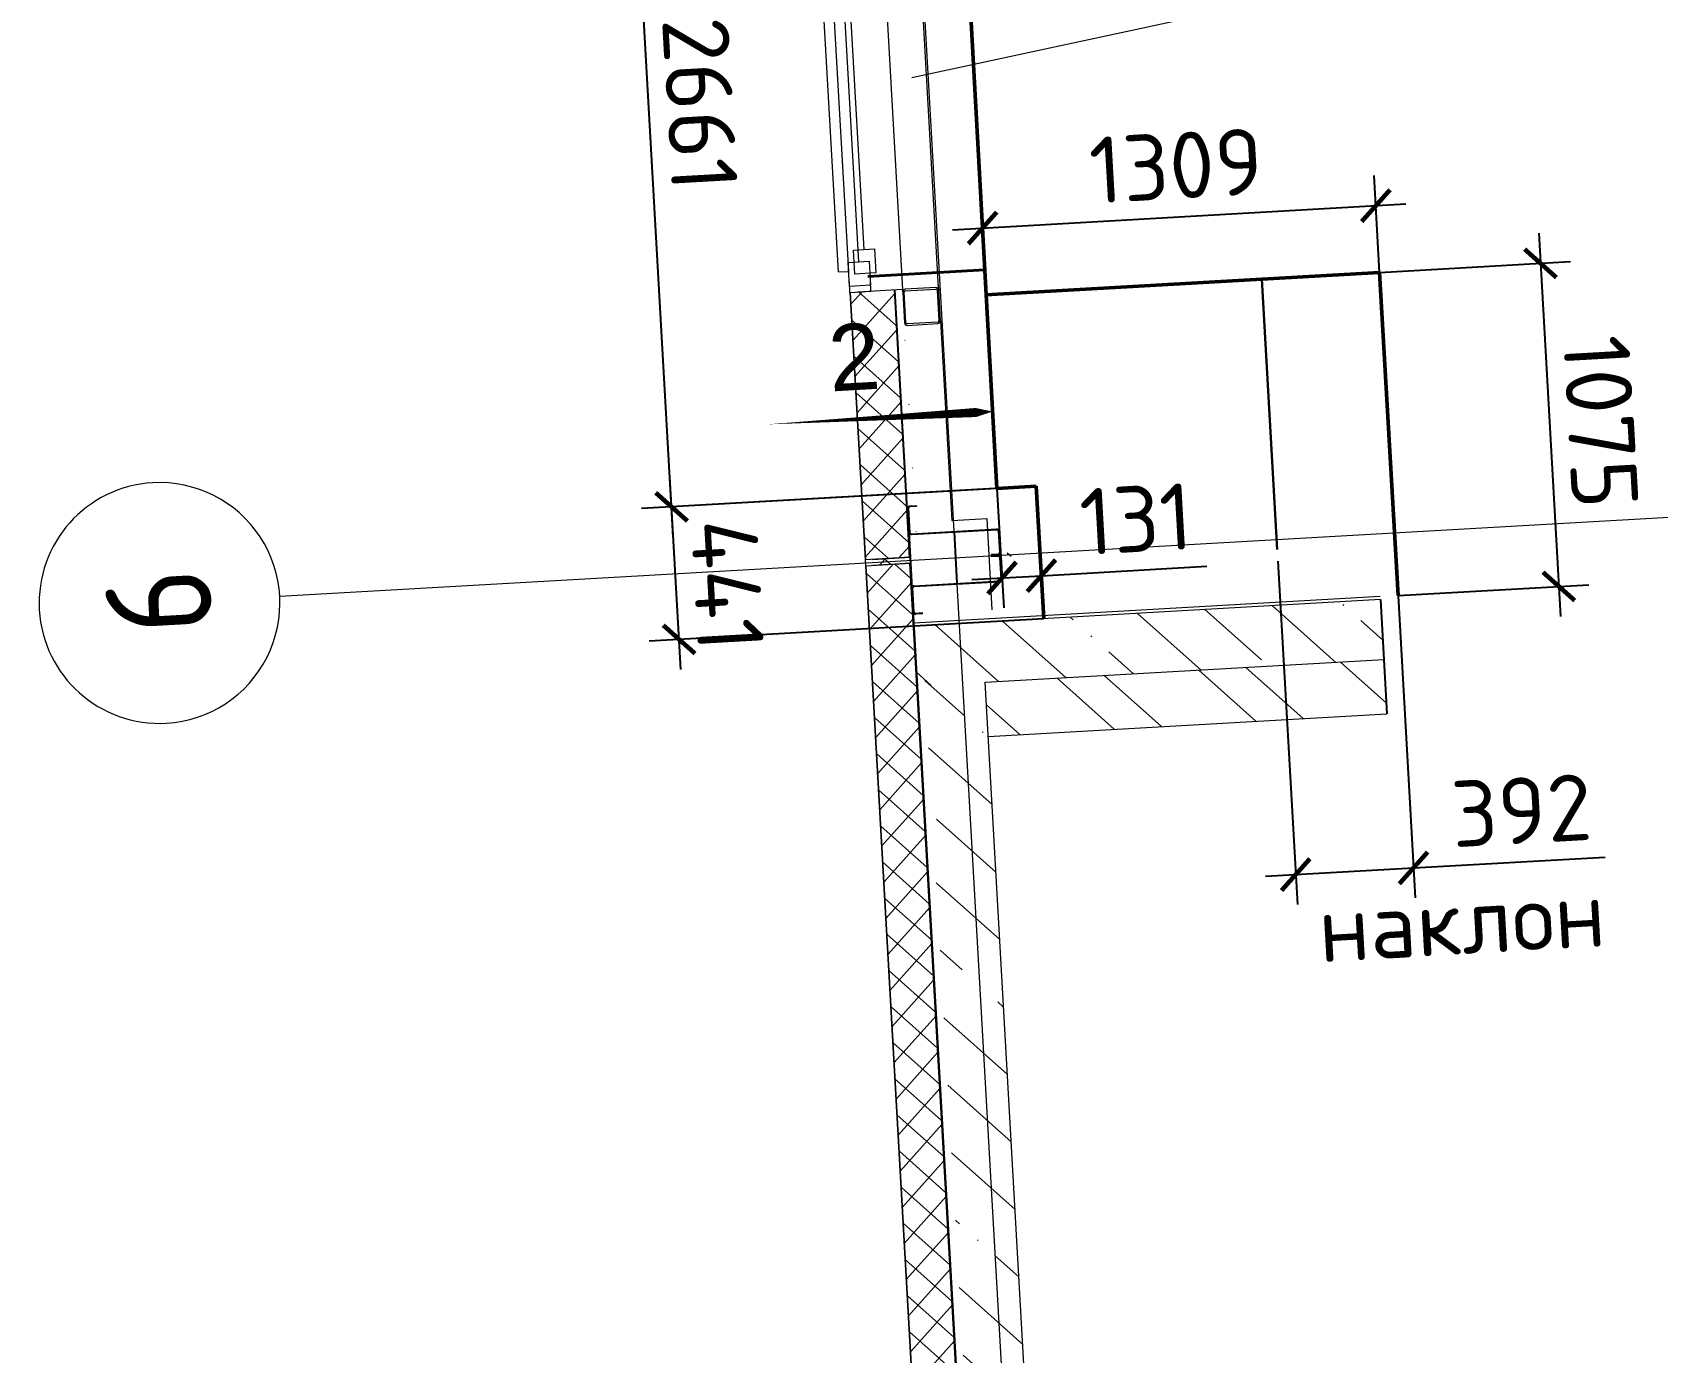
# Model space of a CAD drawing. Header units: metres. Extents: x 107714.6 to 107732.7, y 110796.8 to 110831.
# Drawn here: x 107715.97 to 107721.37, y 110801.92 to 110806.31 of the extents above; entities that cross this region are included whole.
import ezdxf

# ---------------------------------------------------------------- set-up
doc = ezdxf.new("R2010")
doc.units = ezdxf.units.M
doc.header["$PDMODE"] = 35
doc.header["$PDSIZE"] = 0.01
doc.linetypes.add('_ШТР__3__3__Скрыто', pattern=[6, 3, -3])
doc.linetypes.add('GOST2.303 5', pattern=[24, 20, -1.5, 1, -1.5])
doc.layers.add('2023.11.08_В_ОТКЛОНЕНИЯ', color=7, linetype='Continuous')
doc.layers.add('Вспомогательные', color=6, linetype='Continuous', plot=False)
for name, color, linetype, lineweight in [('ГКЛ', 250, 'Continuous', 50), ('Оси', 7, 'Continuous', 9), ('Откосы', 250, 'Continuous', 40), ('Размерные', 45, 'Continuous', 15), ('Стены', 7, 'Continuous', 18), ('Стены разрез', 7, 'Continuous', 5), ('Стены штриховка', 7, 'Continuous', 5)]:
    doc.layers.add(name, color=color, linetype=linetype, lineweight=lineweight)
for name, color, linetype, lineweight, true_color in [('Импосты витража', 7, 'Continuous', 9, 0x004080), ('Каркас_Импост', 7, 'Continuous', 9, 0x804000), ('Несущие колонны', 7, 'Continuous', 18, 0x800040), ('Окна', 7, 'Continuous', 9, 0x0080c0), ('Отлив', 7, 'Continuous', 9, 0x008080)]:
    doc.layers.add(name, color=color, linetype=linetype, lineweight=lineweight, true_color=true_color)
doc.styles.add('AxeAndPointZ', font='arial.ttf')
doc.styles.add('GOST 2.304 type A', font='isocpeur.ttf')
doc.styles.add('GOST Common', font='GOST_Common.ttf', dxfattribs={"width": 0.9, "height": 349.9999999999996})
doc.dimstyles.new('ISO-25', dxfattribs={"dimtxt": 0.22, "dimasz": 0.1, "dimexe": 0.1, "dimexo": 0, "dimgap": 0.06, "dimtad": 1, "dimdec": 0, "dimlfac": 1000, "dimtxsty": 'GOST 2.304 type A', "dimblk": 'ARCHTICK', "dimcen": 2.5, "dimdle": 0.1, "dimadec": 0, "dimazin": 0, "dimtfac": 1, "dimtdec": 0, "dimtmove": 0, "dimatfit": 3, "dimfxl": 1, "dimarcsym": 0})
pattern_1 = [(318.2530497410625, (107716.7947913149, 110843.4966773762), (0.09987629308477991, 0.1119139226354038), [])]
pattern_2 = [(318.2530497410625, (107716.8197510312, 110843.4980960244), (0.09987629308477991, 0.1119139226354038), [])]
pattern_3 = [(318.2530497410625, (107716.7947913149, 110843.4966773762), (0.05659656608137528, 0.06341788949339548), []), (48.25304974106248, (107716.7947913149, 110843.4966773762), (-0.06341788949339547, 0.05659656608137528), [])]

# ---------------------------------------------------------------- blocks, each defined once
blk = doc.blocks.new('102_Окно_1Створка_Ф_ГОСТ23166-99 - 1160х1750_1170_h-1445331-_О__L2_3_900_')
at = {"layer": 'Каркас_Импост', "color": 7, "lineweight": 18}
for p, q in [((-638.1000000000057, 474.9999999999999), (-638.1000000000057, 404.9999999999999)), ((-638.1000000000057, 474.9999999999999), (-603.0999999999879, 474.9999999999999)), ((-618.0999999999981, 474.9999999999999), (-538.0999999999983, 474.9999999999999)), ((-618.0999999999981, 405.0000000000012), (-618.0999999999981, 474.9999999999999)), ((-618.0999999999964, 474.9999999999999), (-538.0999999999966, 474.9999999999999)), ((-618.0999999999964, 405.0000000000012), (-618.0999999999964, 474.9999999999999)), ((-578.099999999997, 385.0000000000006), (-578.099999999997, 455.0000000000006)), ((-578.099999999997, 455.0000000000005), (-498.099999999997, 455.0000000000005)), ((-538.0999999999983, 474.9999999999999), (-538.0999999999983, 405.0000000000012)), ((-538.0999999999966, 474.9999999999999), (-538.0999999999966, 455.0000000000005)), ((-538.0999999999983, 440.0000000000028), (461.8999999999971, 440.0000000000028)), ((-498.099999999997, 455.0000000000005), (-498.099999999997, 385.0000000000005)), ((421.8999999999988, 454.9999999999986), (421.8999999999988, 385.0000000000006)), ((501.8999999999988, 454.9999999999986), (421.8999999999988, 454.9999999999986)), ((541.899999999997, 474.9999999999999), (461.8999999999972, 474.9999999999999)), ((461.8999999999972, 474.9999999999999), (461.8999999999972, 405.0000000000012)), ((461.899999999999, 474.9999999999999), (461.899999999999, 454.9999999999986)), ((541.8999999999987, 474.9999999999999), (461.899999999999, 474.9999999999999)), ((501.8999999999988, 385.0000000000006), (501.8999999999988, 454.9999999999986)), ((561.8999999999993, 474.9999999999999), (526.8999999999995, 474.9999999999999)), ((541.899999999997, 405.0000000000012), (541.899999999997, 474.9999999999999)), ((541.8999999999987, 405.0000000000012), (541.8999999999987, 474.9999999999999)), ((561.8999999999993, 474.9999999999999), (561.8999999999993, 404.9999999999999)), ((-638.1000000000057, 404.9999999999999), (-603.1000000000057, 404.9999999999999)), ((-538.0999999999983, 405.0000000000012), (-618.0999999999981, 405.0000000000012)), ((-578.099999999997, 405.0000000000012), (-618.0999999999964, 405.0000000000012)), ((-498.099999999997, 385.0000000000006), (-578.099999999997, 385.0000000000006)), ((-498.099999999997, 420.000000000007), (421.8999999999988, 420.000000000007)), ((421.8999999999988, 385.0000000000006), (501.8999999999988, 385.0000000000006)), ((461.8999999999972, 405.0000000000012), (541.899999999997, 405.0000000000012)), ((541.8999999999987, 405.0000000000012), (501.8999999999988, 405.0000000000012)), ((561.8999999999993, 404.9999999999999), (526.8999999999991, 404.9999999999999))]:
    blk.add_line(p, q, dxfattribs=at)
at = {"layer": 'Отлив', "color": 7}
for p, q in [((491.8999999999958, 510), (-568.1000000000055, 510)), ((-568.1000000000055, 510), (-568.1000000000055, 474.9999999999999)), ((491.8999999999958, 474.9999999999999), (491.8999999999958, 510)), ((-568.1000000000055, 474.9999999999999), (491.8999999999958, 474.9999999999999))]:
    blk.add_line(p, q, dxfattribs=at)
blk = doc.blocks.new('243_КолоннаНесущая_Труба_ГОСТ 30245-2003 - 120x120x5-1251907-_О__L2_3_900_')
at = {"layer": 'Несущие колонны', "color": 7, "lineweight": 5}
for p, q in [((51.00000000000152, 60.00000000000648), (-50.99999999999847, 60.00000000000648)), ((-50.99999999999846, 55.00000000000772), (51.00000000000028, 55.00000000000693)), ((-59.99999999999861, 51.00000000000632), (-59.99999999999861, -50.99999999999492)), ((-54.99999999999985, -50.999999999995), (-54.99999999999819, 51.00000000000632)), ((55.00000000000082, 51.00000000000724), (55.0000000000022, -50.99999999999671)), ((60.00000000000072, -50.9999999999968), (60.00000000000072, 51.00000000000744)), ((51.00000000000188, -54.99999999999574), (-50.99999999999909, -54.99999999999469)), ((-50.99999999999905, -59.9999999999945), (51.00000000000298, -59.9999999999945))]:
    blk.add_line(p, q, dxfattribs=at)
for centre, radius, start, end in [((-50.99999999999847, 51.00000000000634), 9.000000000000128, 89.99999999999994, 179.9999999999998), ((-50.99999999999847, 51.00000000000634), 3.999999999999712, 90.00000000000001, 180.0000000000003), ((51.00000000000149, 51.00000000000724), 8.999999999999238, 1.22133299768199e-12, 89.99999999999979), ((51.00000000000034, 51.00000000000724), 3.999999999999709, 2.592152065392766e-13, 90.00000000000078), ((-50.99999999999908, -50.99999999999497), 8.999999999999538, 179.9999999999996, 269.9999999999995), ((-50.99999999999908, -50.99999999999497), 3.999999999999719, 180.0000000000004, 269.9999999999997), ((51.00000000000185, -50.99999999999677), 4.000000000000337, 270.0000000000003, 8.142219984546603e-13), ((51.000000000003, -50.99999999999677), 8.999999999997717, 269.9999999999995, 359.9999999999992)]:
    blk.add_arc(centre, radius, start, end, dxfattribs=at)
blk = doc.blocks.new('Прямоугольный импост - 20х150 мм_Утеплитель_Наружный-V14-_О__L2_3_900_')
at = {"layer": 'Импосты витража'}
h = blk.add_hatch(dxfattribs=at)
h.set_pattern_fill('FP_15', style=0, pattern_type=2)
h.set_pattern_definition([(315, (-39000, -200), (60.10407640085654, 60.10407640085654), []), (225, (-39000, -200), (60.10407640085654, -60.10407640085653), [])])
h.paths.add_polyline_path([(-9.999999999954412, 74.99999999996996), (10.00000000004104, 74.99999999996996), (10.00000000004104, -74.99999999996562), (-9.999999999954412, -74.99999999996562), (-9.999999999954412, -25.99882386494719)], flags=0)
at = {"layer": 'Импосты витража', "color": 7, "lineweight": 18}
for p, q in [((-9.999999999997726, 74.99999999996562), (9.999999999997726, 74.99999999996562)), ((-9.999999999997726, -74.99999999996562), (-9.999999999997726, 74.99999999996562)), ((9.999999999997726, 74.99999999996562), (9.999999999997726, -74.99999999996562)), ((9.999999999997726, -74.99999999996562), (-9.999999999997726, -74.99999999996562))]:
    blk.add_line(p, q, dxfattribs=at)
blk = doc.blocks.new('Ось сетки - Круг_Ø8 мм-6577-_О__L2_3_900_')
at = {"layer": 'Оси', "lineweight": 20}
for centre, start, end in [((0, -2.710563210106287e-17), 359.9999999999996, 179.9999999999998), ((5.287437154777308e-16, -2.710563210106287e-17), 179.9999999999998, 359.9999999999993)]:
    blk.add_arc(centre, 4.000000000000003, start, end, dxfattribs=at)
blk = doc.blocks.new('к3')
at = {"color": 0, "linetype": 'ByBlock', "lineweight": -2, "ltscale": 200}
for p, q in [((4147417.778568612, 542805.7294011319), (4147417.778568612, 542828.2294011319)), ((4147420.778568612, 542805.7294011319), (4147420.778568612, 542828.2294011319)), ((4147425.778568612, 542836.2294011319), (4147504.778568612, 542836.2294011319)), ((4147425.778568612, 542833.2294011319), (4147504.778568612, 542833.2294011319)), ((4147509.778568612, 542828.2294011319), (4147509.778568612, 542544.2294011319)), ((4147512.778568612, 542828.2294011319), (4147512.778568612, 542544.2294011319)), ((4147682.778568612, 542828.2294011319), (4147682.778568612, 542544.2294011319)), ((4147685.778568612, 542828.2294011319), (4147685.778568612, 542544.2294011319)), ((4147769.778568612, 542836.2294011319), (4147690.778568612, 542836.2294011319)), ((4147769.778568612, 542833.2294011319), (4147690.778568612, 542833.2294011319)), ((4147774.778568612, 542805.7294011319), (4147774.778568612, 542828.2294011319)), ((4147777.778568612, 542805.7294011319), (4147777.778568612, 542828.2294011319)), ((4147417.778568612, 542805.7294011319), (4147420.778568612, 542805.7294011319)), ((4147777.778568612, 542805.7294011319), (4147774.778568612, 542805.7294011319)), ((4147517.778568612, 542539.2294011319), (4147588.778568612, 542539.2294011319)), ((4147593.778568612, 542544.2294011319), (4147593.778568612, 542566.7294011319)), ((4147593.778568612, 542566.7294011319), (4147596.778568612, 542566.7294011319)), ((4147596.778568612, 542544.2294011319), (4147596.778568612, 542566.7294011319)), ((4147598.778568612, 542544.2294011319), (4147598.778568612, 542566.7294011319)), ((4147601.778568612, 542566.7294011319), (4147598.778568612, 542566.7294011319)), ((4147601.778568612, 542544.2294011319), (4147601.778568612, 542566.7294011319)), ((4147677.778568612, 542539.2294011319), (4147606.778568612, 542539.2294011319)), ((4147517.778568612, 542536.2294011319), (4147588.778568612, 542536.2294011319)), ((4147677.778568612, 542536.2294011319), (4147606.778568612, 542536.2294011319))]:
    blk.add_line(p, q, dxfattribs=at)
for centre, radius, start, end in [((4147425.778568612, 542828.2294011319), 8, 90, 180), ((4147425.778568612, 542828.2294011319), 5, 90, 180), ((4147504.778568612, 542828.2294011319), 8, 0, 90), ((4147504.778568612, 542828.2294011319), 5, 0, 90), ((4147690.778568612, 542828.2294011319), 8, 90, 180), ((4147690.778568612, 542828.2294011319), 5, 90, 180), ((4147769.778568612, 542828.2294011319), 8, 0, 90), ((4147769.778568612, 542828.2294011319), 5, 0, 90), ((4147517.778568612, 542544.2294011319), 8, 180, 270), ((4147517.778568612, 542544.2294011319), 5, 180, 270), ((4147588.778568612, 542544.2294011319), 8, 270, 0), ((4147588.778568612, 542544.2294011319), 5, 270, 0), ((4147606.778568612, 542544.2294011319), 8, 180, 270), ((4147606.778568612, 542544.2294011319), 5, 180, 270), ((4147677.778568612, 542544.2294011319), 5, 270, 0), ((4147677.778568612, 542544.2294011319), 8, 270, 0)]:
    blk.add_arc(centre, radius, start, end, dxfattribs=at)
at = {"layer": 'Вспомогательные', "color": 0, "ltscale": 10}
for p, q in [((4147690.278568612, 542836.2294011319), (4147505.278568612, 542836.2294011319)), ((4147682.778568612, 542686.2294011319), (4147512.778568612, 542686.2294011319))]:
    blk.add_line(p, q, dxfattribs=at)
blk = doc.blocks.new('_ArchTick')
at = {"color": 0, "linetype": 'ByBlock', "lineweight": 9, "const_width": 0.15}
blk.add_lwpolyline([(-0.5, -0.5), (0.5, 0.5)], dxfattribs=at)
blk = doc.blocks.new('*D67')
at = {"layer": 'Defpoints', "color": 0, "lineweight": 9, "transparency": 16777216}
for p in [(107719.3015044161, 110804.7988474702, 4.675), (107718.0897016773, 110804.7299716139), (107719.3265293712, 110804.3585580749, 4.675)]:
    blk.add_point(p, dxfattribs=at)
at = {"layer": 'ГКЛ', "color": 0, "lineweight": -2, "transparency": 16777216}
for p, q in [((107718.1204012254, 110804.1898433534), (107718.0840270843, 110804.829810479)), ((107719.3015044161, 110804.7988474702), (107717.9898628122, 110804.7242970209)), ((107719.3265293712, 110804.3585580749), (107718.0148877673, 110804.2840076256))]:
    blk.add_line(p, q, dxfattribs=at)
at = {"layer": 'ГКЛ', "color": 0, "lineweight": -2, "transparency": 16777216, "xscale": 0.1, "yscale": 0.1, "zscale": 0.1}
for p, rotation in [((107718.0897016773, 110804.7299716139), 93.25304974487426), ((107718.1147266325, 110804.2896822186), 273.2530497448743)]:
    blk.add_blockref('_ArchTick', p, dxfattribs=dict(at, rotation=rotation))
at = {"layer": 'ГКЛ', "color": 0, "lineweight": 9, "transparency": 16777216, "insert": (107718.2747775222, 110804.4695542917), "char_height": 0.22, "attachment_point": 5, "rotation": 273.25304974487426, "style": 'GOST 2.304 type A'}
blk.add_mtext('441', dxfattribs=at)
blk = doc.blocks.new('*D68')
at = {"layer": 'Defpoints', "color": 0, "lineweight": 9, "transparency": 16777216}
for p in [(107719.0239016642, 110807.4483639383, 4.067), (107717.9387007577, 110807.3866838155), (107719.170702563, 110804.7914130179, 4.067)]:
    blk.add_point(p, dxfattribs=at)
at = {"layer": 'ГКЛ', "color": 0, "lineweight": -2, "transparency": 16777216}
for p, q in [((107718.0953762703, 110804.6301327487), (107717.9330261647, 110807.4865226806)), ((107719.0239016642, 110807.4483639383), (107717.8388618925, 110807.3810092225)), ((107719.170702563, 110804.7914130179), (107717.9898628122, 110804.7242970209))]:
    blk.add_line(p, q, dxfattribs=at)
at = {"layer": 'ГКЛ', "color": 0, "lineweight": -2, "transparency": 16777216, "xscale": 0.1, "yscale": 0.1, "zscale": 0.1}
for p, rotation in [((107717.9387007577, 110807.3866838155), 93.25304974487426), ((107718.0897016773, 110804.7299716139), 273.2530497448743)]:
    blk.add_blockref('_ArchTick', p, dxfattribs=dict(at, rotation=rotation))
at = {"layer": 'ГКЛ', "color": 0, "lineweight": 9, "transparency": 16777216, "insert": (107718.1839272883, 110806.0679745228), "char_height": 0.22, "attachment_point": 5, "rotation": 273.25304974487426, "style": 'GOST 2.304 type A'}
blk.add_mtext('2661', dxfattribs=at)
blk = doc.blocks.new('*D88')
at = {"layer": 'Defpoints', "color": 0, "lineweight": 9, "transparency": 16777216}
for p in [(107719.1707025631, 110804.791413018), (107719.3015044162, 110804.7988474703, 4.675000000000001), (107719.3184124954, 110804.5013664978)]:
    blk.add_point(p, dxfattribs=at)
at = {"layer": 'ГКЛ', "color": 0, "lineweight": -2, "transparency": 16777216}
for p, q in [((107719.1707025631, 110804.7914130179), (107719.1932852353, 110804.3940931803)), ((107719.3015044162, 110804.7988474702), (107719.3240870884, 110804.4015276326)), ((107719.0877717772, 110804.4882574525), (107719.3184124954, 110804.5013664978)), ((107719.3184124954, 110804.5013664978), (107719.8675262537, 110804.5325767593))]:
    blk.add_line(p, q, dxfattribs=at)
at = {"layer": 'ГКЛ', "color": 0, "lineweight": -2, "transparency": 16777216, "xscale": 0.1, "yscale": 0.1, "zscale": 0.1}
for p, rotation in [((107719.1876106423, 110804.4939320455), 183.2530497448743), ((107719.3184124954, 110804.5013664978), 3.253049744874275)]:
    blk.add_blockref('_ArchTick', p, dxfattribs=dict(at, rotation=rotation))
at = {"layer": 'ГКЛ', "color": 0, "lineweight": 9, "transparency": 16777216, "insert": (107719.6332419991, 110804.6895349958), "char_height": 0.22, "attachment_point": 5, "rotation": 3.2530497448742746, "style": 'GOST 2.304 type A'}
blk.add_mtext('131', dxfattribs=at)
blk = doc.blocks.new('*D107')
at = {"layer": 'Defpoints', "color": 0, "lineweight": 9, "transparency": 16777216}
for p in [(107720.4421783114, 110805.508719923, 4.066999999999091), (107721.0375923792, 110804.4658267837), (107720.5031801861, 110804.4354521227, 4.06699999999909)]:
    blk.add_point(p, dxfattribs=at)
at = {"layer": 'ГКЛ', "color": 0, "lineweight": -2, "transparency": 16777216}
for p, q in [((107720.9709159115, 110805.6389334492), (107721.0432669722, 110804.3659879186)), ((107720.4421783114, 110805.508719923), (107721.0764293697, 110805.5447691771)), ((107720.5031801861, 110804.4354521227), (107721.1374312444, 110804.4715013767))]:
    blk.add_line(p, q, dxfattribs=at)
at = {"layer": 'ГКЛ', "color": 0, "lineweight": -2, "transparency": 16777216, "xscale": 0.1, "yscale": 0.1, "zscale": 0.1}
for p, rotation in [((107720.9765905045, 110805.5390945841), 93.25304974487426), ((107721.0375923792, 110804.4658267837), 273.2530497448743)]:
    blk.add_blockref('_ArchTick', p, dxfattribs=dict(at, rotation=rotation))
at = {"layer": 'ГКЛ', "color": 0, "lineweight": 9, "transparency": 16777216, "insert": (107721.1768175127, 110805.012107492), "char_height": 0.22, "attachment_point": 5, "rotation": 273.25304974487426, "style": 'GOST 2.304 type A'}
blk.add_mtext('1075', dxfattribs=at)
blk = doc.blocks.new('*D108')
at = {"layer": 'Defpoints', "color": 0, "lineweight": 9, "transparency": 16777216}
for p in [(107720.4295573258, 110805.7307737128), (107720.4421783114, 110805.5087199231), (107719.1355040849, 110805.4344518071, 4.067000000000001)]:
    blk.add_point(p, dxfattribs=at)
at = {"layer": 'ГКЛ', "color": 0, "lineweight": -2, "transparency": 16777216}
for p, q in [((107720.4421783115, 110805.508719923), (107720.4238827329, 110805.8306125778)), ((107719.0230442341, 110805.6508310037), (107720.529396191, 110805.7364483057)), ((107719.1355040849, 110805.4344518071), (107719.1172085063, 110805.7563444619))]:
    blk.add_line(p, q, dxfattribs=at)
at = {"layer": 'ГКЛ', "color": 0, "lineweight": -2, "transparency": 16777216, "xscale": 0.1, "yscale": 0.1, "zscale": 0.1}
for p, rotation in [((107720.4295573259, 110805.7307737127), 3.253049744874274), ((107719.1228830993, 110805.6565055967), 183.2530497448743)]:
    blk.add_blockref('_ArchTick', p, dxfattribs=dict(at, rotation=rotation))
at = {"layer": 'ГКЛ', "color": 0, "lineweight": 9, "transparency": 16777216, "insert": (107719.7665734045, 110805.8633657255), "char_height": 0.22, "attachment_point": 5, "rotation": 3.2530497448742746, "style": 'GOST 2.304 type A'}
blk.add_mtext('1309', dxfattribs=at)
blk = doc.blocks.new('*D109')
at = {"color": 0, "lineweight": -2, "transparency": 16777216}
for p, q in [((107720.1040897025, 110804.549071018), (107720.1689259614, 110803.4083410105)), ((107720.4954580538, 110804.5713154225), (107720.5602943128, 110803.4305854151)), ((107720.0634125033, 110803.5025052827), (107720.5546197198, 110803.5304242802)), ((107720.5546197198, 110803.5304242802), (107721.1915916794, 110803.5666281835))]:
    blk.add_line(p, q, dxfattribs=at)
at = {"layer": 'Defpoints', "color": 0, "lineweight": 9, "transparency": 16777216}
for p in [(107720.1040897025, 110804.549071018), (107720.4954580538, 110804.5713154226), (107720.5546197198, 110803.5304242803)]:
    blk.add_point(p, dxfattribs=at)
at = {"color": 0, "lineweight": -2, "transparency": 16777216, "xscale": 0.1, "yscale": 0.1, "zscale": 0.1}
for p, rotation in [((107720.5546197198, 110803.5304242802), 3.253049744874275), ((107720.1632513684, 110803.5081798757), 183.2530497448743)]:
    blk.add_blockref('_ArchTick', p, dxfattribs=dict(at, rotation=rotation))
at = {"color": 0, "lineweight": 9, "transparency": 16777216, "insert": (107720.9133783241, 110803.7210895991), "char_height": 0.22, "attachment_point": 5, "rotation": 3.2530497448742746, "style": 'GOST 2.304 type A'}
blk.add_mtext('392', dxfattribs=at)

msp = doc.modelspace()

# ---------------------------------------------------------------- hatches: boundary and pattern name
at = {"layer": 'Стены штриховка', "lineweight": 5}
h = msp.add_hatch(dxfattribs=at)
h.set_pattern_fill('FP_5', color=253, scale=0.0009999999999999998, angle=-86.74695025893752, style=0, pattern_type=2)
h.set_pattern_definition(pattern_1)
h.paths.add_polyline_path([(107718.6141592489, 110806.6405310052), (107718.6161560262, 110806.6406444971), (107718.5140133524, 110808.4377440698), (107718.5120165751, 110808.4376305779)], flags=0)
h.paths.add_polyline_path([(107718.7327582424, 110804.5538987236), (107718.7347550197, 110804.5540122154), (107718.6842511421, 110805.4425781153), (107718.6822543648, 110805.4424646234)], flags=0)
h.paths.add_polyline_path([(107718.3934175816, 110810.5242628595), (107718.4439214592, 110809.6356969597), (107718.4459182365, 110809.6358104516), (107718.3954143589, 110810.5243763514)], flags=0)
h = msp.add_hatch(dxfattribs=at)
h.set_pattern_fill('FP_6', color=253, scale=0.0009999999999999998, angle=-86.74695025893752, style=0, pattern_type=2)
h.set_pattern_definition(pattern_3)
h.paths.add_polyline_path([(107718.5140133524, 110808.4377440698), (107718.6161560262, 110806.6406444971), (107718.7619207693, 110806.6489294028), (107718.6597780955, 110808.4460289755), (107718.6128526547, 110808.4433618501)], flags=0)
h.paths.add_polyline_path([(107718.3954143589, 110810.5243763514), (107718.4459182365, 110809.6358104516), (107718.5916829797, 110809.6440953573), (107718.541179102, 110810.5326612572), (107718.4942536612, 110810.5299941317)], flags=0)
h.paths.add_polyline_path([(107718.7347550197, 110804.5540122154), (107718.8805197628, 110804.5622971212), (107718.8300158852, 110805.450863021), (107718.6842511421, 110805.4425781153)], flags=0)
h = msp.add_hatch(dxfattribs=at)
h.set_pattern_fill('FP_5', color=253, scale=0.0009999999999999998, angle=-86.74695025893752, style=0, pattern_type=2)
h.set_pattern_definition(pattern_2)
h.paths.add_polyline_path([(107718.7837181675, 110806.7059859196), (107718.7868804856, 110806.6503480511), (107718.7888772629, 110806.6504615429), (107718.6862941235, 110808.4475360807), (107718.6847378118, 110808.4474476238), (107718.7778319501, 110806.8095481068)], flags=0)
h.paths.add_polyline_path([(107718.9054794791, 110804.5637157694), (107718.9074762564, 110804.5638292613), (107718.8565319132, 110805.4523701262), (107718.8549756015, 110805.4522816693), (107718.9014425147, 110804.6347421753)], flags=0)
h.paths.add_polyline_path([(107718.6166426959, 110809.6455140056), (107718.6186394733, 110809.6456274974), (107718.5681355956, 110810.5341933973), (107718.5661388183, 110810.5340799054), (107718.6130178639, 110809.7092893488)], flags=0)
h = msp.add_hatch(dxfattribs=at)
h.set_pattern_fill('FP_5', color=253, scale=0.0009999999999999998, angle=-86.74695025893752, style=0, pattern_type=2)
h.set_pattern_definition(pattern_2)
h.paths.add_polyline_path([(107719.1984986656, 110804.695055049), (107719.2126284022, 110804.4464562748), (107719.2251082603, 110804.4471655989), (107719.2081412273, 110804.7456838057), (107719.1956613691, 110804.7449744816)], flags=0)
h = msp.add_hatch(dxfattribs=at)
h.set_pattern_fill('FP_5', color=253, scale=0.0009999999999999998, angle=-86.74695025893752, style=0, pattern_type=2)
h.set_pattern_definition(pattern_1)
h.paths.add_polyline_path([(107719.0894064118, 110798.2790260489), (107719.0914031891, 110798.2791395408), (107719.0306850441, 110799.3474153979), (107719.0286882668, 110799.347301906)], flags=0)
h.paths.add_polyline_path([(107718.960593151, 110800.5453682878), (107718.9625899283, 110800.5454817797), (107718.7358899383, 110804.5340444424), (107718.733893161, 110804.5339309505), (107718.8758767121, 110802.035870449)], flags=0)
h = msp.add_hatch(dxfattribs=at)
h.set_pattern_fill('FP_6', color=253, scale=0.0009999999999999998, angle=-86.74695025893752, style=0, pattern_type=2)
h.set_pattern_definition(pattern_3)
h.paths.add_polyline_path([(107719.0945242153, 110798.2242281649), (107719.2402889584, 110798.2325130707), (107719.1764497873, 110799.3557003036), (107719.0306850441, 110799.3474153979)])
h.paths.add_polyline_path([(107718.9625899283, 110800.5454817797), (107719.1083546714, 110800.5537666854), (107718.8816546814, 110804.5423293482), (107718.7358899383, 110804.5340444424), (107718.8778734894, 110802.0359839409)])
h = msp.add_hatch(dxfattribs=at)
h.set_pattern_fill('FP_5', color=253, scale=0.0009999999999999998, angle=-86.74695025893752, style=0, pattern_type=2)
h.set_pattern_definition(pattern_1)
h.paths.add_polyline_path([(107719.2119971881, 110798.7302788557), (107719.2371679322, 110798.2874244465), (107719.2391647096, 110798.2875379384), (107719.1784465646, 110799.3558137955), (107719.1764497873, 110799.3557003036)], flags=0)
h.paths.add_polyline_path([(107719.1083546714, 110800.5537666854), (107719.1103514487, 110800.5538801773), (107718.8836514587, 110804.54244284), (107718.8816546814, 110804.5423293482), (107719.0236382325, 110802.0442688466)], flags=0)
h = msp.add_hatch(dxfattribs=at)
h.set_pattern_fill('FP_4', color=253, scale=0.0009999999999999998, angle=-86.74695025893752, style=0, pattern_type=2)
h.set_pattern_definition([(318.2530497410625, (107711.9916311377, 110846.0945837364), (0.2114048203627841, 0.2368844695782714), []), (318.2530497410625, (107712.0043709395, 110845.8704394938), (0.2114048203627841, 0.2368844695782714), [0.396875, -0.079375, 0.003353, -0.07602199999999999])])
h.paths.add_polyline_path([(107718.9048478769, 110804.1342679569), (107720.4563438413, 110804.2224511319), (107720.4449946553, 110804.4221288622), (107718.8934986909, 110804.3339456872)])
h = msp.add_hatch(dxfattribs=at)
h.set_pattern_fill('FP_3', color=253, scale=0.0009999999999999998, angle=-86.74695025893752, style=0, pattern_type=2)
h.set_pattern_definition([(318.2530497410625, (107715.3099875705, 110843.678994602), (0.2219750613809233, 0.2487286930571849), []), (318.2530497410625, (107715.3189054204, 110843.5220938318), (0.2219750613809233, 0.2487286930571849), [])])
h.paths.add_polyline_path([(107719.1315474429, 110804.1471529968), (107719.1417617102, 110803.9674430396), (107720.4665581087, 110804.0427411746), (107720.4563438413, 110804.2224511319)])
h = msp.add_hatch(dxfattribs=at)
h.set_pattern_fill('FP_4', color=253, scale=0.0009999999999999998, angle=-86.74695025893752, style=0, pattern_type=2)
h.set_pattern_definition([(318.2530497410625, (107716.6549694469, 110846.3984187709), (0.2114048203627841, 0.2368844695782714), []), (318.2530497410625, (107716.6677092486, 110846.1742745283), (0.2114048203627841, 0.2368844695782714), [0.396875, -0.079375, 0.003353, -0.07602199999999999])])
h.paths.add_polyline_path([(107719.0386246966, 110802.2575551902), (107719.0908309521, 110801.3390376309), (107719.2905086824, 110801.3503868168), (107719.2383024269, 110802.2689043762)])
h.paths.add_polyline_path([(107719.0378041936, 110802.2719911313), (107719.2374819239, 110802.2833403172), (107719.1293502415, 110804.1858105871), (107718.9296725112, 110804.1744614011)])

# ---------------------------------------------------------------- linework, layer by layer
at = {"lineweight": 5, "ltscale": 0.1}
msp.add_line((107719.1365985687, 110804.6915368013), (107719.1538777044, 110804.387527457), dxfattribs=at)
at = {"lineweight": 9}
msp.add_lwpolyline([(107720.6750217348, 110807.4713638911), (107720.727286277, 110806.5518208379), (107718.887749965, 110806.1559005071)], dxfattribs=at)
at = {"linetype": '_ШТР__3__3__Скрыто', "lineweight": 30, "ltscale": 0.3}
msp.add_lwpolyline([(107720.05080996, 110805.4864755185), (107720.1118118348, 110804.4132077181)], dxfattribs=at)
at = {"ltscale": 100}
msp.add_lwpolyline([(107720.4449946553, 110804.4221288623), (107720.4665581087, 110804.0427411747)], dxfattribs=at)
at = {"layer": '2023.11.08_В_ОТКЛОНЕНИЯ', "elevation": 4.067}
msp.add_lwpolyline([(107718.4078053756, 110805.0041527524, 0, 0, 0), (107719.1565968642, 110805.0467122001, 0, 0.1599999999999999, 0), (107718.8570802687, 110805.029688421, 0.02999999999999999, 0.02999999999999999, 0), (107718.4078053756, 110805.0041527524, 0, 0, 0)], format="xyseb", dxfattribs=at)
at = {"layer": 'ГКЛ'}
for points, elevation in [([(107719.170702563, 110804.791413018), (107719.0239016642, 110807.4483639383)], 4.067), ([(107719.3015044161, 110804.7988474702), (107719.170702563, 110804.791413018)], 4.677), ([(107719.3265293712, 110804.3585580749), (107719.3015044161, 110804.7988474702)], 4.675)]:
    msp.add_lwpolyline(points, dxfattribs=dict(at, elevation=elevation))
for points in [[(107719.1342891779, 110805.4343827548), (107720.4421783114, 110805.508719923)], [(107720.4421783114, 110805.5087199231), (107720.5031801861, 110804.4354521227)]]:
    msp.add_lwpolyline(points, dxfattribs=at)
at = {"layer": 'Оси', "linetype": 'GOST2.303 5'}
for p, q in [((107718.8651580743, 110807.5111770812), (107719.4724348544, 110796.8267412694)), ((107716.787797606, 110804.4333358548), (107732.3344128928, 110805.3169668335))]:
    msp.add_line(p, q, dxfattribs=at)
at = {"layer": 'Откосы', "elevation": 4.067}
msp.add_lwpolyline([(107719.1305957911, 110805.5173058798), (107718.741224217, 110805.4951749671)], dxfattribs=at)
at = {"layer": 'Стены', "lineweight": 5}
for points in [[(107718.976779017, 110805.4592046727), (107718.9086839011, 110806.6572710545)], [(107718.7888772629, 110806.6504615429), (107718.8569723788, 110805.4523951611)]]:
    msp.add_lwpolyline(points, dxfattribs=at)
at = {"layer": 'Стены разрез', "lineweight": 5}
for p, q in [((107718.6822543648, 110805.4424646234), (107718.7327582424, 110804.5538987236)), ((107718.8569723788, 110805.4523951611), (107718.7072140811, 110805.4438832717)), ((107718.8825165401, 110804.5624106131), (107718.8320126625, 110805.4509765129)), ((107718.8574830922, 110805.4434096633), (107718.8569723788, 110805.4523951611)), ((107718.976779017, 110805.4592046727), (107718.9772897304, 110805.4502191749)), ((107718.9830778152, 110805.3483835324), (107719.0207854856, 110804.6849542735)), ((107719.0207854856, 110804.6849542735), (107719.1365985692, 110804.6915368014)), ((107718.7577179587, 110804.5553173718), (107718.8825165401, 110804.5624106131)), ((107718.733893161, 110804.5339309505), (107718.960593151, 110800.5453682878)), ((107718.8836514587, 110804.54244284), (107718.7588528773, 110804.5353495988)), ((107718.8836514587, 110804.54244284), (107719.1103514487, 110800.5538801773)), ((107720.444427196, 110804.4321127487), (107718.8949280089, 110804.3440430655)), ((107720.4449946553, 110804.4221288622), (107718.8954954682, 110804.334059179)), ((107719.1315474429, 110804.1471529968), (107720.4563438413, 110804.2224511319)), ((107719.2828479818, 110801.4851692848), (107719.1315474428, 110804.1471529968)), ((107719.1417617102, 110803.9674430396), (107720.4665581087, 110804.0427411746))]:
    msp.add_line(p, q, dxfattribs=at)
at = {"layer": 'Стены штриховка', "lineweight": 5}
for p, q in [((107718.7347550197, 110804.5540122154), (107718.6842511421, 110805.4425781153)), ((107718.8805197628, 110804.5622971212), (107718.8300158852, 110805.450863021)), ((107718.9625899283, 110800.5454817797), (107718.7358899383, 110804.5340444424)), ((107719.1083546714, 110800.5537666854), (107718.8816546814, 110804.5423293482))]:
    msp.add_line(p, q, dxfattribs=at)

# ---------------------------------------------------------------- block references
at = {"layer": 'Импосты витража', "color": 7, "extrusion": (0, 0, -1), "xscale": 0.001, "yscale": 0.001, "zscale": 0.001, "rotation": 266.7469502589375}
msp.add_blockref('Прямоугольный импост - 20х150 мм_Утеплитель_Наружный-V14-_О__L2_3_900_', (-107718.8082048506, 110804.5481707818), dxfattribs=at)
at = {"layer": 'Несущие колонны', "color": 7, "xscale": 0.0009999999999999998, "yscale": 0.0009999999999999998, "zscale": 0.0009999999999999998, "rotation": 273.2530497410625}
msp.add_blockref('243_КолоннаНесущая_Труба_ГОСТ 30245-2003 - 120x120x5-1251907-_О__L2_3_900_', (107718.9202804537, 110805.3958965978), dxfattribs=at)
at = {"layer": 'Окна', "color": 7, "xscale": 0.0009999999999999998, "yscale": 0.0009999999999999998, "zscale": 0.0009999999999999998, "rotation": 93.25304974106248}
msp.add_blockref('102_Окно_1Створка_Ф_ГОСТ23166-99 - 1160х1750_1170_h-1445331-_О__L2_3_900_', (107719.1202793964, 110806.1064907386), dxfattribs=at)
at = {"layer": 'Оси', "lineweight": 20, "xscale": 0.09999999999999992, "yscale": 0.09999999999999992, "zscale": 0.09999999999999992, "rotation": 273.2530497410625}
msp.add_blockref('Ось сетки - Круг_Ø8 мм-6577-_О__L2_3_900_', (107716.3884421454, 110804.4106374829), dxfattribs=at)
at = {"layer": 'Размерные', "color": 0, "xscale": 0.0009999999999999998, "yscale": 0.0009999999999999998, "zscale": 0.0009999999999999998, "rotation": 93.25304974106248}
msp.add_blockref('к3', (108496.2039078421, 106694.4416202448), dxfattribs=at)

# ---------------------------------------------------------------- texts
at = {"lineweight": 9, "insert": (107720.7147128817, 110803.3536082668), "char_height": 0.22, "attachment_point": 5, "rotation": 3.2530497448742746, "style": 'GOST 2.304 type A'}
msp.add_mtext('наклон', dxfattribs=at)
at = {"layer": '2023.11.08_В_ОТКЛОНЕНИЯ', "style": 'AxeAndPointZ'}
msp.add_text('2', height=0.2199999999999999, rotation=3.253049755707977, dxfattribs=at).set_placement((107718.617242274, 110805.1132444111, 4.067))
at = {"layer": 'Оси', "insert": (107716.5542409016, 110804.5340253716), "char_height": 0.3499999999999995, "width": 0.2741771249999997, "attachment_point": 1, "rotation": 273.25304974106245, "style": 'GOST Common'}
msp.add_mtext('\\fGOST Common|b0|i0|c204|p34|;\\W.9;9', dxfattribs=at)

# ---------------------------------------------------------------- dimensions: what is measured, and where the dimension line sits
at = {"lineweight": 9}
dim = msp.add_linear_dim(base=(107720.5546197198, 110803.5304242803), p1=(107720.1040897024, 110804.549071018), p2=(107720.4954580538, 110804.5713154225), angle=3.253049744874268, dimstyle='ISO-25', dxfattribs=at)
dim.commit()
dim.dimension.update_dxf_attribs({"geometry": '*D109', "text_midpoint": (107720.9133783241, 110803.7210895991)})
at = {"layer": 'ГКЛ', "lineweight": 9}
for base, p1, p2, angle, picture, middle in [((107717.9387007577, 110807.3866838155), (107719.170702563, 110804.791413018, 4.067), (107719.0239016642, 110807.4483639383, 4.067), 273.2530497448743, '*D68', (107718.1839272883, 110806.0679745228)), ((107720.4295573258, 110805.7307737128, -4.066999999999091), (107719.1355040848, 110805.4344518071), (107720.4421783114, 110805.508719923, -4.066999999999091), 3.253049744874269, '*D108', (107719.7665734045, 110805.8633657255, -4.066999999999091)), ((107721.0375923792, 110804.4658267837, -4.066999999999091), (107720.4421783114, 110805.508719923), (107720.5031801861, 110804.4354521227), 273.2530497448743, '*D107', (107721.1768175126, 110805.012107492, -4.066999999999091)), ((107719.3184124954, 110804.5013664978), (107719.170702563, 110804.7914130179), (107719.3015044161, 110804.7988474702, 4.675000000000001), 3.253049744874268, '*D88', (107719.6332419991, 110804.6895349958))]:
    dim = msp.add_linear_dim(base=base, p1=p1, p2=p2, angle=angle, dimstyle='ISO-25', dxfattribs=at)
    dim.commit()
    dim.dimension.update_dxf_attribs({"geometry": picture, "text_midpoint": middle})
dim = msp.add_linear_dim(base=(107718.0897016773, 110804.7299716139), p1=(107719.3265293712, 110804.3585580749, 4.675), p2=(107719.3015044161, 110804.7988474702, 4.675), angle=273.2530497448743, dimstyle='ISO-25', dxfattribs=at)
dim.commit()
dim.dimension.update_dxf_attribs({"geometry": '*D67', "text_midpoint": (107718.1050514514, 110804.4599074836), "dimtype": 160})

doc.saveas('drawing.dxf')
